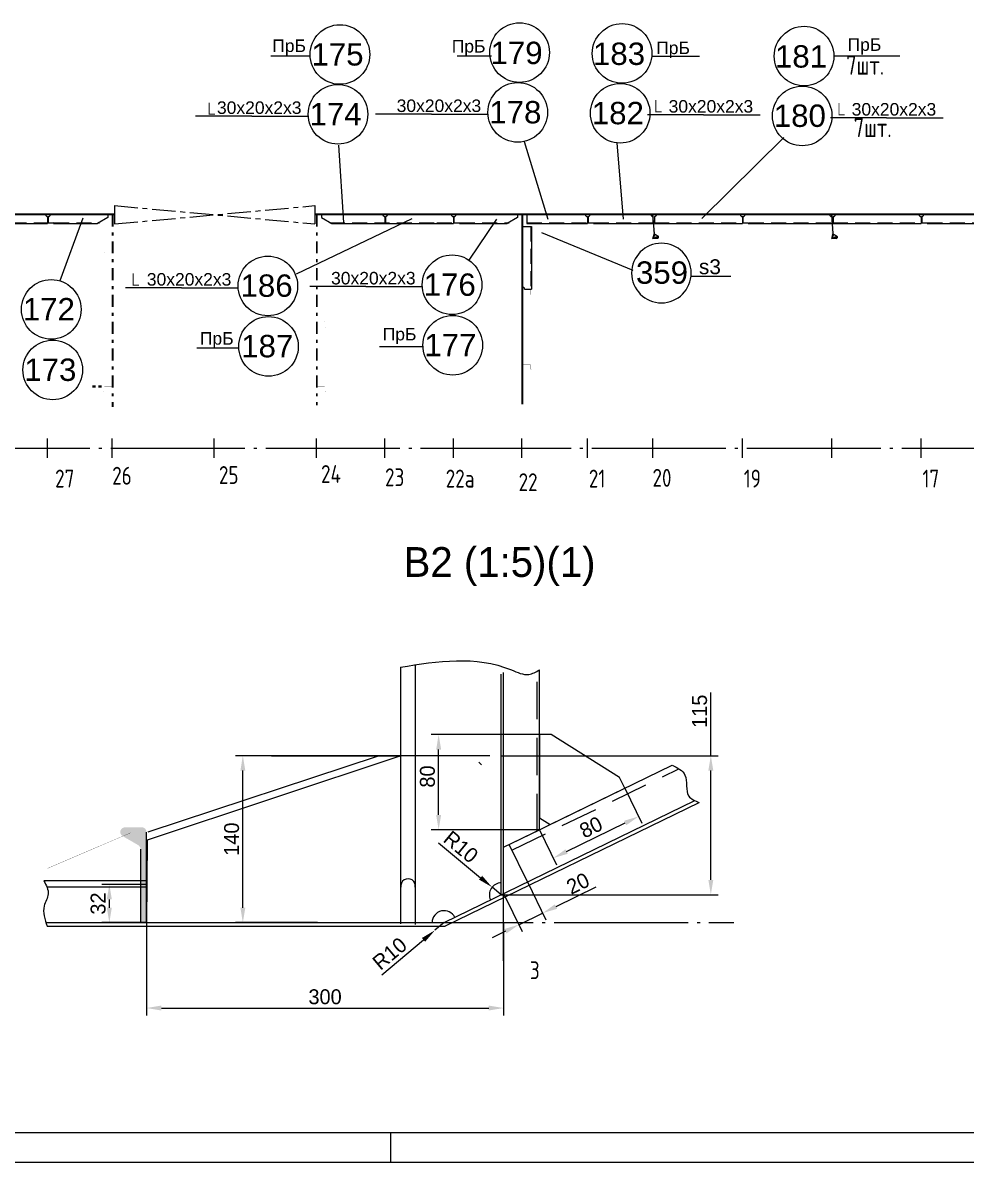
# Model space of a CAD drawing. Header units: millimetres. Extents: x 149544 to 197467, y -3118 to 25363.
# Drawn here: x 171597 to 174764, y 10130 to 13953 of the extents above; entities that cross this region are included whole.
import ezdxf

# ---------------------------------------------------------------- set-up
doc = ezdxf.new("R2010")
doc.units = ezdxf.units.MM
doc.header["$MEASUREMENT"] = 0
for name, pattern in [('DASH1', [187.5, 125, -62.5]), ('K5LT32768', [0]), ('K5LT32769', [0]), ('K5LT32790', [520, 450, -30, 10, -30]), ('K5LT32791', [0]), ('K5LT32795', [75, 50, -25]), ('K5LT32817', [90, 40, -20, 10, -20]), ('K5LT32818', [10, 5, -5]), ('K5LT32819', [20, 10, -10]), ('K5LT32820', [127, 79.375, -15.875, 15.875, -15.875])]:
    doc.linetypes.add(name, pattern=pattern)
doc.layers.add('pen_035', color=1, linetype='Continuous')
doc.layers.add('pen_7', color=1, linetype='Continuous')
doc.styles.add('KTEXTSTYLE', font='GOST_AU.SHX', dxfattribs={"width": 0.96, "height": 5})
doc.styles.add('style5', font='arial.ttf', dxfattribs={"height": 3})
doc.dimstyles.new('PB5', dxfattribs={"dimscale": 20, "dimtxt": 2.5, "dimasz": 2.5, "dimexe": 1.25, "dimexo": 0, "dimtad": 1, "dimdec": 0, "dimlfac": 0.25, "dimtxsty": 'Standard', "dimcen": 2.5, "dimclrd": 7, "dimclre": 7, "dimclrt": 4, "dimadec": 0, "dimazin": 0, "dimtfac": 1, "dimtdec": 0, "dimtmove": 0, "dimatfit": 3, "dimfxl": 1.25, "dimarcsym": 0})

# ---------------------------------------------------------------- blocks, each defined once
blk = doc.blocks.new('U1338')
at = {"layer": 'pen_035', "color": 1, "linetype": 'K5LT32769', "lineweight": 18, "true_color": 0xff0000}
for p in [(-160579, -2012.6), (-160564, -2012.6)]:
    blk.add_line(p, (-160562.3, -2012.2), dxfattribs=at)
blk = doc.blocks.new('U1339')
at = {"layer": 'pen_035', "color": 1, "linetype": 'K5LT32769', "lineweight": 18, "true_color": 0xff0000}
for p in [(-160579, -2012.6), (-160562.3, -2012.2)]:
    blk.add_line(p, (-160560.9, -2011.2), dxfattribs=at)
blk = doc.blocks.new('U1340')
at = {"layer": 'pen_035', "color": 1, "linetype": 'K5LT32769', "lineweight": 18, "true_color": 0xff0000}
for p in [(-160579, -2012.6), (-160560.9, -2011.2)]:
    blk.add_line(p, (-160560.1, -2009.6), dxfattribs=at)
blk = doc.blocks.new('U1341')
at = {"layer": 'pen_035', "color": 1, "linetype": 'K5LT32769', "lineweight": 18, "true_color": 0xff0000}
for p in [(-160579, -2012.6), (-160560.1, -2009.6)]:
    blk.add_line(p, (-160560.1, -2007.9), dxfattribs=at)
blk = doc.blocks.new('U1342')
at = {"layer": 'pen_035', "color": 1, "linetype": 'K5LT32769', "lineweight": 18, "true_color": 0xff0000}
for p in [(-160579, -2012.6), (-160560.1, -2007.9)]:
    blk.add_line(p, (-160560.7, -2006.3), dxfattribs=at)
blk = doc.blocks.new('U1343')
at = {"layer": 'pen_035', "color": 1, "linetype": 'K5LT32769', "lineweight": 18, "true_color": 0xff0000}
for p in [(-160579, -2012.6), (-160560.7, -2006.3)]:
    blk.add_line(p, (-160562, -2005.1), dxfattribs=at)
blk = doc.blocks.new('U1344')
at = {"layer": 'pen_035', "color": 1, "linetype": 'K5LT32769', "lineweight": 18, "true_color": 0xff0000}
for p in [(-160579, -2012.6), (-160562, -2005.1)]:
    blk.add_line(p, (-160572, -1999.4), dxfattribs=at)
blk = doc.blocks.new('U1345')
at = {"layer": 'pen_035', "color": 1, "linetype": 'K5LT32769', "lineweight": 18, "true_color": 0xff0000}
for p in [(-160579, -2012.6), (-160572, -1999.4)]:
    blk.add_line(p, (-160573.1, -1998.5), dxfattribs=at)
blk = doc.blocks.new('U1346')
at = {"layer": 'pen_035', "color": 1, "linetype": 'K5LT32769', "lineweight": 18, "true_color": 0xff0000}
for p in [(-160579, -2012.6), (-160573.1, -1998.5)]:
    blk.add_line(p, (-160573.8, -1997.3), dxfattribs=at)
blk = doc.blocks.new('U1347')
at = {"layer": 'pen_035', "color": 1, "linetype": 'K5LT32769', "lineweight": 18, "true_color": 0xff0000}
for p in [(-160579, -2012.6), (-160573.8, -1997.3)]:
    blk.add_line(p, (-160574, -1995.9), dxfattribs=at)
blk = doc.blocks.new('U1348')
at = {"layer": 'pen_035', "color": 1, "linetype": 'K5LT32769', "lineweight": 18, "true_color": 0xff0000}
blk.add_line((-160579, -2012.6), (-160574, -1995.9), dxfattribs=at)
blk = doc.blocks.new('U1349')
at = {"layer": 'pen_035', "color": 1, "linetype": 'K5LT32769', "lineweight": 18, "true_color": 0xff0000}
for p in [(-160574, -1995.9), (-160574, -1932.6)]:
    blk.add_line(p, (-160579, -1932.6), dxfattribs=at)
blk = doc.blocks.new('U1350')
at = {"layer": 'pen_035', "color": 1, "linetype": 'K5LT32769', "lineweight": 18, "true_color": 0xff0000}
for p in [(-161179, -2012.6), (-161164, -2012.6)]:
    blk.add_line(p, (-161162.3, -2012.2), dxfattribs=at)
blk = doc.blocks.new('U1351')
at = {"layer": 'pen_035', "color": 1, "linetype": 'K5LT32769', "lineweight": 18, "true_color": 0xff0000}
for p in [(-161179, -2012.6), (-161162.3, -2012.2)]:
    blk.add_line(p, (-161160.9, -2011.2), dxfattribs=at)
blk = doc.blocks.new('U1352')
at = {"layer": 'pen_035', "color": 1, "linetype": 'K5LT32769', "lineweight": 18, "true_color": 0xff0000}
for p in [(-161179, -2012.6), (-161160.9, -2011.2)]:
    blk.add_line(p, (-161160.1, -2009.6), dxfattribs=at)
blk = doc.blocks.new('U1353')
at = {"layer": 'pen_035', "color": 1, "linetype": 'K5LT32769', "lineweight": 18, "true_color": 0xff0000}
for p in [(-161179, -2012.6), (-161160.1, -2009.6)]:
    blk.add_line(p, (-161160.1, -2007.9), dxfattribs=at)
blk = doc.blocks.new('U1354')
at = {"layer": 'pen_035', "color": 1, "linetype": 'K5LT32769', "lineweight": 18, "true_color": 0xff0000}
for p in [(-161179, -2012.6), (-161160.1, -2007.9)]:
    blk.add_line(p, (-161160.7, -2006.3), dxfattribs=at)
blk = doc.blocks.new('U1355')
at = {"layer": 'pen_035', "color": 1, "linetype": 'K5LT32769', "lineweight": 18, "true_color": 0xff0000}
for p in [(-161179, -2012.6), (-161160.7, -2006.3)]:
    blk.add_line(p, (-161162, -2005.1), dxfattribs=at)
blk = doc.blocks.new('U1356')
at = {"layer": 'pen_035', "color": 1, "linetype": 'K5LT32769', "lineweight": 18, "true_color": 0xff0000}
for p in [(-161179, -2012.6), (-161162, -2005.1)]:
    blk.add_line(p, (-161172, -1999.4), dxfattribs=at)
blk = doc.blocks.new('U1357')
at = {"layer": 'pen_035', "color": 1, "linetype": 'K5LT32769', "lineweight": 18, "true_color": 0xff0000}
for p in [(-161179, -2012.6), (-161172, -1999.4)]:
    blk.add_line(p, (-161173.1, -1998.5), dxfattribs=at)
blk = doc.blocks.new('U1358')
at = {"layer": 'pen_035', "color": 1, "linetype": 'K5LT32769', "lineweight": 18, "true_color": 0xff0000}
for p in [(-161179, -2012.6), (-161173.1, -1998.5)]:
    blk.add_line(p, (-161173.8, -1997.3), dxfattribs=at)
blk = doc.blocks.new('U1359')
at = {"layer": 'pen_035', "color": 1, "linetype": 'K5LT32769', "lineweight": 18, "true_color": 0xff0000}
for p in [(-161179, -2012.6), (-161173.8, -1997.3)]:
    blk.add_line(p, (-161174, -1995.9), dxfattribs=at)
blk = doc.blocks.new('U1360')
at = {"layer": 'pen_035', "color": 1, "linetype": 'K5LT32769', "lineweight": 18, "true_color": 0xff0000}
blk.add_line((-161179, -2012.6), (-161174, -1995.9), dxfattribs=at)
blk = doc.blocks.new('U1361')
at = {"layer": 'pen_035', "color": 1, "linetype": 'K5LT32769', "lineweight": 18, "true_color": 0xff0000}
for p in [(-161174, -1995.9), (-161174, -1932.6)]:
    blk.add_line(p, (-161179, -1932.6), dxfattribs=at)
blk = doc.blocks.new('*D2415')
at = {"color": 7, "lineweight": -2}
for p, q in [((173290.9, 11070.3), (173352.6, 10943.5)), ((173386.7, 10987.8), (173521.5, 11053.5)), ((173210.9, 11031.3), (173272.6, 10904.5)), ((173261.7, 10927), (173341.7, 10965.9)), ((173216.7, 10905.1), (173171.8, 10883.2))]:
    blk.add_line(p, q, dxfattribs=at)
at = {"color": 7}
for points in [[(173383, 10995.3), (173390.3, 10980.3), (173341.7, 10965.9)], [(173213.1, 10912.6), (173220.4, 10897.6), (173261.7, 10927)]]:
    blk.add_solid(points, dxfattribs=at)
at = {"layer": 'Defpoints', "color": 0}
for p in [(173290.9, 11070.3), (173210.9, 11031.3), (173341.7, 10965.9)]:
    blk.add_point(p, dxfattribs=at)
at = {"color": 4, "insert": (173460.2, 11065.3), "char_height": 50, "attachment_point": 5, "rotation": 25.9534}
blk.add_mtext('20', dxfattribs=at)
blk = doc.blocks.new('*D2416')
at = {"color": 7, "lineweight": -2}
for p, q in [((173617.6, 11385.2), (173674.9, 11267.8)), ((173330.9, 11245.4), (173388.2, 11127.9)), ((173422.2, 11172.3), (173619, 11268.3))]:
    blk.add_line(p, q, dxfattribs=at)
at = {"color": 7}
for points in [[(173615.3, 11275.8), (173622.6, 11260.8), (173663.9, 11290.2)], [(173418.5, 11179.8), (173425.8, 11164.8), (173377.2, 11150.4)]]:
    blk.add_solid(points, dxfattribs=at)
at = {"layer": 'Defpoints', "color": 0}
for p in [(173617.6, 11385.2), (173663.9, 11290.2), (173330.9, 11245.4)]:
    blk.add_point(p, dxfattribs=at)
at = {"color": 4, "insert": (173504.1, 11254), "char_height": 50, "attachment_point": 5, "rotation": 26.0007}
blk.add_mtext('80', dxfattribs=at)
blk = doc.blocks.new('*D2417')
at = {"color": 7, "lineweight": -2}
for p, q in [((173330.9, 11564.8), (172967.7, 11564.8)), ((172992.7, 11295.4), (172992.7, 11514.8)), ((173330.9, 11245.4), (172967.7, 11245.4))]:
    blk.add_line(p, q, dxfattribs=at)
at = {"color": 7}
for points in [[(172984.4, 11514.8), (173001.1, 11514.8), (172992.7, 11564.8)], [(172984.4, 11295.4), (173001.1, 11295.4), (172992.7, 11245.4)]]:
    blk.add_solid(points, dxfattribs=at)
at = {"layer": 'Defpoints', "color": 0}
for p in [(172992.7, 11564.8), (173330.9, 11564.8), (173330.9, 11245.4)]:
    blk.add_point(p, dxfattribs=at)
at = {"color": 4, "insert": (172955.2, 11424.2), "char_height": 50, "attachment_point": 5, "rotation": 90}
blk.add_mtext('80', dxfattribs=at)
blk = doc.blocks.new('*D2418')
at = {"color": 7, "lineweight": -2}
for p, q in [((173906.3, 11494), (173906.3, 11705.7)), ((173202.9, 11494), (173931.3, 11494)), ((173906.3, 11077.4), (173906.3, 11444)), ((173202.9, 11027.4), (173931.3, 11027.4))]:
    blk.add_line(p, q, dxfattribs=at)
at = {"color": 7}
for points in [[(173898, 11444), (173914.7, 11444), (173906.3, 11494)], [(173898, 11077.4), (173914.7, 11077.4), (173906.3, 11027.4)]]:
    blk.add_solid(points, dxfattribs=at)
at = {"layer": 'Defpoints', "color": 0}
for p in [(173202.9, 11494), (173906.3, 11494), (173202.9, 11027.4)]:
    blk.add_point(p, dxfattribs=at)
at = {"color": 4, "insert": (173868.8, 11643.2), "char_height": 50, "attachment_point": 5, "rotation": 90}
blk.add_mtext('115', dxfattribs=at)
blk = doc.blocks.new('*D2419')
at = {"color": 7, "lineweight": -2}
for p, q in [((173164.2, 11494), (172310.5, 11494)), ((172335.5, 10984), (172335.5, 11444)), ((172586, 10934), (172310.5, 10934))]:
    blk.add_line(p, q, dxfattribs=at)
at = {"color": 7}
for points in [[(172327.2, 11444), (172343.8, 11444), (172335.5, 11494)], [(172327.2, 10984), (172343.8, 10984), (172335.5, 10934)]]:
    blk.add_solid(points, dxfattribs=at)
at = {"layer": 'Defpoints', "color": 0}
for p in [(172335.5, 11494), (173164.2, 11494), (172586, 10934)]:
    blk.add_point(p, dxfattribs=at)
at = {"color": 4, "insert": (172298, 11214), "char_height": 50, "attachment_point": 5, "rotation": 90}
blk.add_mtext('140', dxfattribs=at)
blk = doc.blocks.new('*D2420')
at = {"color": 7, "lineweight": -2}
for p, q in [((172012.1, 11062), (171862.4, 11062)), ((171887.4, 10984), (171887.4, 11012)), ((172012.1, 10934), (171862.4, 10934))]:
    blk.add_line(p, q, dxfattribs=at)
at = {"color": 7}
for points in [[(171879, 11012), (171895.7, 11012), (171887.4, 11062)], [(171879, 10984), (171895.7, 10984), (171887.4, 10934)]]:
    blk.add_solid(points, dxfattribs=at)
at = {"layer": 'Defpoints', "color": 0}
for p in [(171887.4, 11062), (172012.1, 11062), (172012.1, 10934)]:
    blk.add_point(p, dxfattribs=at)
at = {"color": 4, "insert": (171849.9, 10998), "char_height": 50, "attachment_point": 5, "rotation": 90}
blk.add_mtext('32', dxfattribs=at)
blk = doc.blocks.new('*D2421')
at = {"color": 7, "lineweight": -2}
for p, q in [((173010.9, 10934), (172980.2, 10908.3)), ((172801.5, 10758.3), (172941.9, 10876.1))]:
    blk.add_line(p, q, dxfattribs=at)
at = {"color": 7}
blk.add_solid([(172936.6, 10882.5), (172947.3, 10869.7), (172980.2, 10908.3)], dxfattribs=at)
at = {"layer": 'Defpoints', "color": 0}
for p in [(173010.9, 10934), (172980.2, 10908.3)]:
    blk.add_point(p, dxfattribs=at)
at = {"color": 4, "insert": (172828.4, 10829.9), "char_height": 50, "attachment_point": 5, "rotation": 39.9806}
blk.add_mtext('R10', dxfattribs=at)
blk = doc.blocks.new('*D2422')
at = {"color": 7, "lineweight": -2}
for p, q in [((172992.1, 11201.4), (173133.5, 11084.7)), ((173202.9, 11027.4), (173172, 11052.9))]:
    blk.add_line(p, q, dxfattribs=at)
at = {"color": 7}
blk.add_solid([(173138.8, 11091.1), (173128.2, 11078.3), (173172, 11052.9)], dxfattribs=at)
at = {"layer": 'Defpoints', "color": 0}
for p in [(173172, 11052.9), (173202.9, 11027.4)]:
    blk.add_point(p, dxfattribs=at)
at = {"color": 4, "insert": (173067.3, 11187.9), "char_height": 50, "attachment_point": 5, "rotation": 320.4767}
blk.add_mtext('R10', dxfattribs=at)
blk = doc.blocks.new('*D2473')
at = {"color": 7, "lineweight": -2}
for p, q in [((172012.1, 10934), (172012.1, 10622.4)), ((173210.9, 10934), (173210.9, 10622.4)), ((172062.1, 10647.4), (173160.9, 10647.4))]:
    blk.add_line(p, q, dxfattribs=at)
at = {"color": 7}
for points in [[(172062.1, 10655.7), (172062.1, 10639.1), (172012.1, 10647.4)], [(173160.9, 10655.7), (173160.9, 10639.1), (173210.9, 10647.4)]]:
    blk.add_solid(points, dxfattribs=at)
at = {"layer": 'Defpoints', "color": 0}
for p in [(172012.1, 10934), (173210.9, 10934), (173210.9, 10647.4)]:
    blk.add_point(p, dxfattribs=at)
at = {"color": 4, "insert": (172611.5, 10684.9), "char_height": 50, "attachment_point": 5}
blk.add_mtext('300', dxfattribs=at)

msp = doc.modelspace()

# ---------------------------------------------------------------- hatches: boundary and pattern name
for points in [[(173712.2, 13309.8), (173717.2, 13309.8), (173717.2, 13246.5), (173717.4, 13245.1), (173718.1, 13243.9), (173719.2, 13243), (173729.2, 13237.2), (173730.5, 13236.1), (173731.1, 13234.5), (173731.1, 13232.7), (173730.3, 13231.2), (173728.9, 13230.1), (173727.2, 13229.8), (173712.2, 13229.8)], [(174312.2, 13309.8), (174317.2, 13309.8), (174317.2, 13246.5), (174317.4, 13245.1), (174318.1, 13243.9), (174319.2, 13243), (174329.2, 13237.2), (174330.5, 13236.1), (174331.1, 13234.5), (174331.1, 13232.7), (174330.3, 13231.2), (174328.9, 13230.1), (174327.2, 13229.8), (174312.2, 13229.8)]]:
    msp.add_hatch(color=0).paths.add_polyline_path(points)
at = {"linetype": 'Continuous'}
msp.add_hatch(color=0, dxfattribs=at).paths.add_polyline_path([(172012.1, 10934), (171992.1, 10934), (171992.1, 11180.2), (171991.1, 11185.7), (171988.3, 11190.5), (171984.1, 11194.1), (171932.1, 11224.1), (171927, 11228.8), (171924.3, 11235.2), (171924.6, 11242.1), (171927.8, 11248.3), (171933.3, 11252.5), (171940.1, 11254), (171996.1, 11254), (172002.2, 11252.8), (172007.4, 11249.3), (172010.9, 11244.1), (172012.1, 11238)])

# ---------------------------------------------------------------- linework, layer by layer
at = {"color": 0, "linetype": 'K5LT32768', "lineweight": 18}
for p, q in [((172563.1, 13841.1), (172429.9, 13841.1)), ((173170.6, 13841.3), (173055.4, 13841.3)), ((173868.1, 13839.6), (173707.1, 13839.6)), ((174540.3, 13840.7), (174322.9, 13840.7)), ((172674.2, 13283), (172657.7, 13542.1)), ((173613.2, 13293.7), (173591.6, 13549.8)), ((173875.6, 13296.1), (174150.9, 13568)), ((171904.2, 13339.6), (171904.2, 13278.3)), ((172577.6, 13339.6), (172577.6, 13278.3)), ((171798.6, 13297.7), (171720.9, 13087.3)), ((173338.2, 13249.1), (173644.2, 13123.6)), ((172323.7, 12861.7), (172181.4, 12861.7)), ((172942, 12865.7), (172794.6, 12865.7)), ((171680.2, 12493.8), (171680.2, 12557.8)), ((171897.2, 12493.8), (171897.2, 12557.8)), ((172239.2, 12493.8), (172239.2, 12557.8)), ((172582.2, 12493.8), (172582.2, 12557.8)), ((172812.2, 12493.8), (172812.2, 12557.8)), ((173042.2, 12493.8), (173042.2, 12557.8)), ((173272.2, 12493.8), (173272.2, 12557.8)), ((173492.2, 12493.8), (173492.2, 12557.8)), ((173712.2, 12493.8), (173712.2, 12557.8)), ((174012.2, 12493.8), (174012.2, 12557.8)), ((174312.2, 12493.8), (174312.2, 12557.8)), ((174612.2, 12493.8), (174612.2, 12557.8)), ((173210.9, 10806), (173210.9, 11062))]:
    msp.add_line(p, q, dxfattribs=at)
at = {"color": 7}
for p, q in [((172365.5, 13639.9), (172177.1, 13639.9)), ((172968.7, 13646.3), (172780.4, 13646.3)), ((173881.6, 13644.4), (173693.3, 13644.4)), ((174496, 13634.5), (174307.6, 13634.5)), ((173280.3, 13554.5), (173359, 13294.7)), ((172902.7, 13295.3), (172514.8, 13109.7)), ((173842, 13102.7), (173974, 13102.7)), ((172130.1, 13063.8), (171941.8, 13063.8)), ((172748.4, 13067.9), (172560.1, 13067.9)), ((172865.6, 10930), (172865.6, 11790.9)), ((172914.7, 10927.9), (172914.7, 11798.8))]:
    msp.add_line(p, q, dxfattribs=at)
for p, q in [((172365.5, 13639.9), (172555.5, 13639.9)), ((172968.7, 13646.3), (173158.7, 13646.3)), ((173881.6, 13644.4), (174071.6, 13644.4)), ((174496, 13634.5), (174686, 13634.5)), ((172130.1, 13063.8), (172320.1, 13063.8)), ((172748.4, 13067.9), (172938.5, 13067.9))]:
    msp.add_line(p, q)
at = {"color": 0, "linetype": 'K5LT32791', "lineweight": 18}
for p, q in [((170165.8, 13311.8), (171904.2, 13311.8)), ((170165.8, 13309.8), (171904.2, 13309.8)), ((172577.2, 13311.8), (173017.3, 13311.8)), ((172577.2, 13309.8), (173017.1, 13309.8)), ((172987, 13311.8), (175712.2, 13311.8)), ((172987, 13309.8), (175712.2, 13309.8)), ((173272.2, 13309.8), (173272.2, 12673.7)), ((173274.2, 13309.8), (173274.2, 12673.8)), ((173202.9, 11027.4), (173202.9, 11768)), ((173210.9, 11027.4), (173210.9, 11772.8)), ((173010.9, 10934), (173852.6, 11343.7)), ((173016.1, 10923.2), (173867.4, 11337.5)), ((171674.6, 10934), (173014.6, 10934)), ((172445.4, 10934), (173014.6, 10934)), ((171678.6, 10922), (173014.6, 10922))]:
    msp.add_line(p, q, dxfattribs=at)
at = {"color": 0, "linetype": 'K5LT32769', "lineweight": 18}
for p, q in [((171882.2, 13309.8), (171882.2, 13299.8)), ((172599.2, 13309.8), (172599.2, 13299.8)), ((173257.2, 13309.8), (173257.2, 13299.8)), ((173289.2, 13309.8), (173289.2, 13279.8)), ((171482.2, 13279.8), (171680.2, 13279.8)), ((171680.2, 13302.8), (171680.2, 13279.8)), ((171682.2, 13302.8), (171682.2, 13283.8)), ((171684.2, 13281.8), (171699.2, 13281.8)), ((171700.2, 13280.8), (171700.2, 13279.8)), ((171700.2, 13279.8), (171847.6, 13279.8)), ((171882.2, 13299.8), (171847.6, 13279.8)), ((172599.2, 13299.8), (172633.8, 13279.8)), ((172633.8, 13279.8), (173014.4, 13279.8)), ((172812.2, 13302.8), (172812.2, 13279.8)), ((172814.2, 13302.8), (172814.2, 13283.8)), ((172987, 13279.8), (173042.2, 13279.8)), ((173042.2, 13302.8), (173042.2, 13279.8)), ((173044.2, 13302.8), (173044.2, 13283.8)), ((173046.2, 13281.8), (173061.2, 13281.8)), ((173062.2, 13280.8), (173062.2, 13279.8)), ((173062.2, 13279.8), (173222.6, 13279.8)), ((173257.2, 13299.8), (173222.6, 13279.8)), ((173274.2, 13269.8), (173304.2, 13269.8)), ((173289.2, 13279.8), (173492.2, 13279.8)), ((173304.2, 13269.8), (173304.2, 13059.8)), ((173492.2, 13302.8), (173492.2, 13279.8)), ((173494.2, 13302.8), (173494.2, 13283.8)), ((173496.2, 13281.8), (173511.2, 13281.8)), ((173512.2, 13280.8), (173512.2, 13279.8)), ((173512.2, 13279.8), (173712.2, 13279.8)), ((173712.2, 13302.8), (173712.2, 13279.8)), ((173717.2, 13302.8), (173717.2, 13279.8)), ((173717.2, 13279.8), (174012.2, 13279.8)), ((174012.2, 13302.8), (174012.2, 13279.8)), ((174014.2, 13302.8), (174014.2, 13283.8)), ((174016.2, 13281.8), (174031.2, 13281.8)), ((174032.2, 13280.8), (174032.2, 13279.8)), ((174032.2, 13279.8), (174312.2, 13279.8)), ((174312.2, 13302.8), (174312.2, 13279.8)), ((174317.2, 13302.8), (174317.2, 13279.8)), ((174317.2, 13279.8), (174612.2, 13279.8)), ((174612.2, 13302.8), (174612.2, 13279.8)), ((174614.2, 13302.8), (174614.2, 13283.8)), ((174616.2, 13281.8), (174631.2, 13281.8)), ((174632.2, 13280.8), (174632.2, 13279.8)), ((174632.2, 13279.8), (174912.2, 13279.8)), ((173281.2, 13059.8), (173304.2, 13059.8)), ((172012.1, 11074), (171667.4, 11074)), ((172012.1, 11053), (171677.9, 11053))]:
    msp.add_line(p, q, dxfattribs=at)
at = {"color": 0, "linetype": 'K5LT32817', "lineweight": 18}
for p, q in [((171897.2, 13309.8), (171897.2, 12664.5)), ((171899.2, 13309.8), (171899.2, 12664.5)), ((172582.2, 13309.8), (172582.2, 12670)), ((172584.2, 13309.8), (172584.2, 12670))]:
    msp.add_line(p, q, dxfattribs=at)
at = {"color": 0, "linetype": 'K5LT32820', "lineweight": 18}
for p, q in [((171904.2, 13339.6), (172577.6, 13278.3)), ((171904.2, 13278.3), (172577.6, 13339.6))]:
    msp.add_line(p, q, dxfattribs=at)
at = {"color": 0, "linetype": 'K5LT32795', "lineweight": 18}
for p, q in [((171484, 13281.8), (171681.4, 13281.8)), ((171702, 13281.8), (171853.9, 13281.8)), ((172627.5, 13281.8), (173014.6, 13281.8)), ((172987, 13281.8), (173043.4, 13281.8)), ((173064, 13281.8), (173228.9, 13281.8)), ((173289.2, 13281.8), (173493.4, 13281.8)), ((173302.2, 13269.8), (173302.2, 13058.6)), ((173514, 13281.8), (173713.4, 13281.8)), ((173716, 13281.8), (174013.4, 13281.8)), ((174034, 13281.8), (174313.4, 13281.8)), ((174316, 13281.8), (174613.4, 13281.8)), ((174634, 13281.8), (174913.4, 13281.8))]:
    msp.add_line(p, q, dxfattribs=at)
at = {"color": 0}
for p, q in [((173094.8, 13156.2), (173187.8, 13294.3)), ((172790.2, 11492.2), (172016.2, 11237))]:
    msp.add_line(p, q, dxfattribs=at)
at = {"color": 0, "linetype": 'K5LT32819', "lineweight": 18}
for p, q in [((171830.9, 12734.8), (171867.2, 12734.8)), ((171830.9, 12731.8), (171867.2, 12731.8))]:
    msp.add_line(p, q, dxfattribs=at)
at = {"color": 0, "linetype": 'K5LT32790', "lineweight": 18}
for p, q in [((169812.2, 12525.8), (173048.3, 12525.8)), ((172987, 12525.8), (180142.2, 12525.8)), ((172340.1, 10934), (173983.1, 10934))]:
    msp.add_line(p, q, dxfattribs=at)
at = {"color": 0, "linetype": 'DASH1'}
for p, q in [((173322.9, 11241.5), (173322.9, 11777)), ((173238.8, 11177.3), (173799.1, 11450))]:
    msp.add_line(p, q, dxfattribs=at)
at = {"color": 0, "linetype": 'Continuous'}
for p, q in [((173330.9, 11245.4), (173330.9, 11782)), ((173136.5, 11463.9), (173127.5, 11471.9)), ((173229.6, 11196.2), (173776.2, 11462.2)), ((173210.9, 11187), (173330.9, 11245.4)), ((173290.9, 11070.3), (173229.6, 11196.2))]:
    msp.add_line(p, q, dxfattribs=at)
at = {"color": 1, "linetype": 'K5LT32769', "lineweight": 18, "true_color": 0xff0000}
msp.add_line((169031.3, 10230.1), (185351.3, 10230.1), dxfattribs=at)
at = {"color": 7, "linetype": 'K5LT32768', "lineweight": 18}
for p, q in [((172831.3, 10230.1), (172831.3, 10130.1)), ((168631.3, 10130.1), (185451.3, 10130.1))]:
    msp.add_line(p, q, dxfattribs=at)
at = {"const_width": 3}
for points in [[(172222.2, 13685.6), (172222.2, 13646.3), (172241.9, 13646.3)], [(173722, 13693.5), (173722, 13654.3), (173741.6, 13654.3)], [(174336.4, 13683.7), (174336.4, 13644.4), (174356, 13644.4)], [(171967.6, 13112.1), (171967.6, 13072.8), (171987.2, 13072.8)]]:
    msp.add_lwpolyline(points, dxfattribs=at)
at = {"color": 0, "linetype": 'K5LT32769'}
for points, const_width in [([(171680.2, 13309.8), (171681.2, 13309.8), (171681.9, 13309.5), (171682.2, 13308.8), (171682.2, 13283.8), (171682.5, 13282.8), (171683.2, 13282), (171684.2, 13281.8), (171699.2, 13281.8), (171699.9, 13281.5), (171700.2, 13280.8), (171700.2, 13279.8), (171680.2, 13279.8), (171680.2, 13309.8)], 0.18), ([(172812.2, 13309.8), (172813.2, 13309.8), (172813.9, 13309.5), (172814.2, 13308.8), (172814.2, 13283.8), (172814.5, 13282.8), (172815.2, 13282), (172816.2, 13281.8), (172831.2, 13281.8), (172831.9, 13281.5), (172832.2, 13280.8), (172832.2, 13279.8), (172812.2, 13279.8), (172812.2, 13309.8)], 0.18), ([(173042.2, 13309.8), (173043.2, 13309.8), (173043.9, 13309.5), (173044.2, 13308.8), (173044.2, 13283.8), (173044.5, 13282.8), (173045.2, 13282), (173046.2, 13281.8), (173061.2, 13281.8), (173061.9, 13281.5), (173062.2, 13280.8), (173062.2, 13279.8), (173042.2, 13279.8), (173042.2, 13309.8)], 0.18), ([(173492.2, 13309.8), (173493.2, 13309.8), (173493.9, 13309.5), (173494.2, 13308.8), (173494.2, 13283.8), (173494.5, 13282.8), (173495.2, 13282), (173496.2, 13281.8), (173511.2, 13281.8), (173511.9, 13281.5), (173512.2, 13280.8), (173512.2, 13279.8), (173492.2, 13279.8), (173492.2, 13309.8)], 0.18), ([(174012.2, 13309.8), (174013.2, 13309.8), (174013.9, 13309.5), (174014.2, 13308.8), (174014.2, 13283.8), (174014.5, 13282.8), (174015.2, 13282), (174016.2, 13281.8), (174031.2, 13281.8), (174031.9, 13281.5), (174032.2, 13280.8), (174032.2, 13279.8), (174012.2, 13279.8), (174012.2, 13309.8)], 0.18), ([(174612.2, 13309.8), (174613.2, 13309.8), (174613.9, 13309.5), (174614.2, 13308.8), (174614.2, 13283.8), (174614.5, 13282.8), (174615.2, 13282), (174616.2, 13281.8), (174631.2, 13281.8), (174631.9, 13281.5), (174632.2, 13280.8), (174632.2, 13279.8), (174612.2, 13279.8), (174612.2, 13309.8)], 0.18), ([(173304.2, 13279.8), (173384.2, 13279.8), (173384.2, 13269.8), (173314.2, 13199.8), (173304.2, 13199.8), (173304.2, 13279.8)], 0.18), ([(173274.2, 13059.8), (173274.2, 13058.8), (173274.5, 13058.1), (173275.2, 13057.8), (173300.2, 13057.8), (173301.2, 13057.5), (173301.9, 13056.8), (173302.2, 13055.8), (173302.2, 13040.8), (173302.5, 13040.1), (173303.2, 13039.8), (173304.2, 13039.8), (173304.2, 13059.8), (173274.2, 13059.8)], 0.18), ([(173274.2, 12809.8), (173274.2, 12808.8), (173274.5, 12808.1), (173275.2, 12807.8), (173300.2, 12807.8), (173301.2, 12807.5), (173301.9, 12806.8), (173302.2, 12805.8), (173302.2, 12790.8), (173302.5, 12790.1), (173303.2, 12789.8), (173304.2, 12789.8), (173304.2, 12809.8), (173274.2, 12809.8)], 0.18), ([(171999.4, 11235.6), (171959.4, 11235.6), (171679.4, 11115.6), (171679.4, 11075.6), (171959.4, 11075.6)], 0.72)]:
    msp.add_lwpolyline(points, dxfattribs=dict(at, const_width=const_width))
at = {"color": 0, "linetype": 'K5LT32818', "const_width": 0.18}
for points in [[(172584.2, 13215), (172584.2, 13214), (172584.5, 13213.3), (172585.2, 13213), (172610.2, 13213), (172611.2, 13212.7), (172611.9, 13212), (172612.2, 13211), (172612.2, 13195.8), (172612.5, 13195.1), (172613.2, 13194.8), (172614.2, 13194.8), (172614.2, 13215), (172584.2, 13215)], [(171897.2, 13184.8), (171897.2, 13183.8), (171896.9, 13183), (171896.2, 13182.8), (171871.2, 13182.8), (171870.2, 13182.5), (171869.5, 13181.8), (171869.2, 13180.8), (171869.2, 13165.8), (171868.9, 13165), (171868.2, 13164.8), (171867.2, 13164.8), (171867.2, 13184.8), (171897.2, 13184.8)], [(171897.2, 12953.3), (171897.2, 12952.2), (171896.9, 12951.4), (171896.2, 12951.1), (171871.2, 12951.1), (171870.2, 12950.7), (171869.5, 12949.9), (171869.2, 12948.8), (171869.2, 12931.7), (171868.9, 12930.9), (171868.2, 12930.5), (171867.2, 12930.5), (171867.2, 12953.3), (171897.2, 12953.3)], [(172584.2, 12953.3), (172584.2, 12952.2), (172584.5, 12951.4), (172585.2, 12951.1), (172610.2, 12951.1), (172611.2, 12950.7), (172611.9, 12949.9), (172612.2, 12948.8), (172612.2, 12931.7), (172612.5, 12930.9), (172613.2, 12930.5), (172614.2, 12930.5), (172614.2, 12953.3), (172584.2, 12953.3)], [(171897.2, 12734.8), (171897.2, 12733.8), (171896.9, 12733.1), (171896.2, 12732.8), (171871.2, 12732.8), (171870.2, 12732.5), (171869.5, 12731.8), (171869.2, 12730.8), (171869.2, 12715.8), (171868.9, 12715.1), (171868.2, 12714.8), (171867.2, 12714.8), (171867.2, 12734.8), (171897.2, 12734.8)], [(172584.2, 12734.8), (172584.2, 12733.8), (172584.5, 12733.1), (172585.2, 12732.8), (172610.2, 12732.8), (172611.2, 12732.5), (172611.9, 12731.8), (172612.2, 12730.8), (172612.2, 12715.8), (172612.5, 12715.1), (172613.2, 12714.8), (172614.2, 12714.8), (172614.2, 12734.8), (172584.2, 12734.8)]]:
    msp.add_lwpolyline(points, dxfattribs=at)
at = {"color": 0, "linetype": 'Continuous'}
for points in [[(173617.7, 11385, 0), (173600.2, 11421, 0), (173370.9, 11564.8, 0), (173330.9, 11564.8, 0), (173330.9, 11285.4, 0), (173366.9, 11262.9, 0), (173617.7, 11385, 0)], [(172432.1, 11494, 0), (172861.9, 11492.2, 0), (172014.4, 11210.7, 0), (172012.1, 10934, 0)]]:
    msp.add_polyline3d(points, dxfattribs=at)
at = {"color": 0, "linetype": 'K5LT32768', "lineweight": 18}
for centre in [(172661.2, 13846.7), (173264.4, 13853.1), (173608.4, 13850.2), (174219.3, 13841.3), (172654.8, 13646.2), (173258.1, 13652.6), (173602.1, 13649.6), (174213, 13640.7), (172419.5, 13070.1), (173037.8, 13074.1), (171692.3, 12991.6), (172421.7, 12867.3), (173040, 12871.3), (171697.3, 12788.4)]:
    msp.add_circle(centre, 100, dxfattribs=at)
at = {"color": 0, "linetype": 'K5LT32769', "lineweight": 18}
for centre, radius, start, end in [((171680.2, 13309.8), 7, 180, 270), ((171682.2, 13309.8), 7, 270, 0), ((172812.2, 13309.8), 7, 180, 270), ((172814.2, 13309.8), 7, 270, 0), ((173042.2, 13309.8), 7, 180, 270), ((173044.2, 13309.8), 7, 270, 0), ((173492.2, 13309.8), 7, 180, 270), ((173494.2, 13309.8), 7, 270, 0), ((173712.2, 13309.8), 7, 180, 270), ((173717.2, 13309.8), 7, 270, 0), ((174012.2, 13309.8), 7, 180, 270), ((174014.2, 13309.8), 7, 270, 0), ((174312.2, 13309.8), 7, 180, 270), ((174317.2, 13309.8), 7, 270, 0), ((174612.2, 13309.8), 7, 180, 270), ((174614.2, 13309.8), 7, 270, 0), ((171684.2, 13283.8), 2, 180, 270), ((171699.2, 13280.8), 1, 0, 90), ((173046.2, 13283.8), 2, 180, 270), ((173061.2, 13280.8), 1, 0, 90), ((173496.2, 13283.8), 2, 180, 270), ((173511.2, 13280.8), 1, 0, 90), ((174016.2, 13283.8), 2, 180, 270), ((174031.2, 13280.8), 1, 0, 90), ((174616.2, 13283.8), 2, 180, 270), ((174631.2, 13280.8), 1, 0, 90), ((173274.2, 13059.8), 7, 0, 90)]:
    msp.add_arc(centre, radius, start, end, dxfattribs=at)
at = {"color": 0, "linetype": 'K5LT32768', "lineweight": 18}
for start, end in [(0, 180), (180, 0)]:
    msp.add_arc((173740.4, 13113.5), 100, start, end, dxfattribs=at)
at = {"color": 7}
msp.add_arc((172890.3, 11056.8), 24.3, 350.6626, 188.6945, dxfattribs=at)
at = {"color": 0, "linetype": 'Continuous'}
for centre, start, end in [((173202.9, 11027.4), 147.9782, 205.954), ((173202.9, 11027.4), 90, 147.9782), ((173010.9, 10934), 102.9754, 179.9673), ((173010.9, 10934), 25.9803, 102.9754)]:
    msp.add_arc(centre, 40, start, end, dxfattribs=at)
at = {"color": 0}
for points in [[(172865.1, 11790.9), (173237.1, 11782), (173295.8, 11766.7), (173330.9, 11782)], [(173776.2, 11462.2), (173819.5, 11428.9), (173832.2, 11358.8), (173867.4, 11337.5)], [(171667.4, 11074), (171682.2, 11030.1), (171668.7, 10990), (171678.6, 10922)]]:
    msp.add_spline(points, degree=3, dxfattribs=at)
at = {"color": 0, "linetype": 'Continuous'}
for points, invisible_edges in [([(172012.1, 11238), (171992.1, 11180.2), (171992.1, 10934), (172012.1, 11238)], 13), ([(172012.1, 11238), (171992.1, 10934), (172012.1, 10934), (172012.1, 11238)], 9)]:
    msp.add_3dface(points, dxfattribs=dict(at, invisible_edges=invisible_edges))

# ---------------------------------------------------------------- block references
at = {"color": 0}
for name in ['U1361', 'U1349', 'U1359', 'U1360', 'U1358', 'U1357', 'U1356', 'U1355', 'U1354', 'U1353', 'U1352', 'U1351', 'U1350', 'U1347', 'U1348', 'U1346', 'U1345', 'U1344', 'U1343', 'U1342', 'U1341', 'U1340', 'U1339', 'U1338']:
    msp.add_blockref(name, (334891.2, 15242.4), dxfattribs=at)

# ---------------------------------------------------------------- texts
at = {"color": 0, "attachment_point": 1, "style": 'KTEXTSTYLE'}
for s, insert, char_height in [('{\\H25.6x;\\W0.965;\\C4;7шт.}', (174360.6, 13842.9), 2.5), ('{\\H25.6x;\\W0.965;\\C4;7шт.}', (174385.9, 13633.4), 2.5), ('{\\H24x;\\W0.965;\\C6;26}', (171896.9, 12463.4), 2.5), ('{\\H24x;\\W0.965;\\C6;25}', (172255.2, 12465.8), 2.5), ('{\\H24x;\\W0.965;\\C6;24}', (172598, 12469.1), 2.5), ('{\\H24x;\\W0.965;\\C6;27}', (171705.3, 12453.8), 2.5), ('{\\H24x;\\W0.965;\\C6;23}', (172812.7, 12458.2), 2.5), ('{\\H24x;\\W0.965;\\C6;22a}', (173016.5, 12453.8), 2.5), ('{\\H24x;\\W0.965;\\C6;22}', (173261.1, 12441.7), 2.5), ('{\\H24x;\\W0.965;\\C6;21}', (173496.8, 12453.8), 2.5), ('{\\H24x;\\W0.965;\\C6;20}', (173710.5, 12456.2), 2.5), ('{\\H24x;\\W0.965;\\C6;19}', (174016.8, 12453.8), 2.5), ('{\\H24x;\\W0.965;\\C6;17}', (174616.8, 12453.8), 2.5), ('{\\H6x;\\W0.965;\\C6;3}', (173299, 10804.2), 10)]:
    msp.add_mtext(s, dxfattribs=dict(at, insert=insert, char_height=char_height))
at = {"layer": 'pen_7', "color": 0, "style": 'style5'}
for s, height, p in [('ПрБ', 42, (172434.2, 13855.1)), ('ПрБ', 42, (173036.7, 13853.3)), ('ПрБ', 42, (173722.8, 13847.9)), ('ПрБ', 42, (174365.3, 13858.9)), ('30х20х2х3', 42, (172248.6, 13647.4)), ('30х20х2х3', 42, (172851.8, 13653.8)), ('30х20х2х3', 42, (173764.7, 13651.8)), ('30х20х2х3', 42, (174379.1, 13641.9)), ('s3', 50, (173866.4, 13109.6)), ('30х20х2х3', 42, (172013.2, 13071.3)), ('30х20х2х3', 42, (172631.6, 13075.3)), ('ПрБ', 42, (172804.9, 12887.5)), ('ПрБ', 42, (172191.3, 12873.2))]:
    msp.add_text(s, height=height, dxfattribs=at).set_placement(p)
at = {"layer": 'pen_7', "color": 2, "style": 'style5'}
for s, p in [('175', (172565.9, 13809.7)), ('179', (173166.8, 13814.6)), ('183', (173510.8, 13811.7)), ('181', (174121.7, 13802.8)), ('178', (173162.8, 13615.6)), ('182', (173506.8, 13612.7)), ('174', (172559.5, 13609.2)), ('180', (174117.7, 13603.8)), ('359', (173655, 13077.5)), ('176', (172942.5, 13037.1)), ('186', (172327.8, 13033.7)), ('172', (171597, 12954.6)), ('187', (172330, 12830.8)), ('177', (172944.7, 12834.3)), ('173', (171602, 12751.5))]:
    msp.add_text(s, height=75, dxfattribs=at).set_placement(p)
at = {"layer": 'pen_7', "color": 0, "style": 'style5', "width": 0.965}
msp.add_text('В2 (1:5)(1)', height=100, dxfattribs=at).set_placement((172875, 12093.9))

# ---------------------------------------------------------------- dimensions: what is measured, and where the dimension line sits
at = {"color": 0}
dim = msp.add_linear_dim(base=(173906.3, 11494), p1=(173202.9, 11027.4), p2=(173202.9, 11494), angle=90, text='115', dimstyle='PB5', dxfattribs=at)
dim.commit()
dim.dimension.update_dxf_attribs({"geometry": '*D2418', "text_midpoint": (173906.3, 11643.2), "dimtype": 161})
dim = msp.add_linear_dim(base=(172992.7, 11564.8), p1=(173330.9, 11245.4), p2=(173330.9, 11564.8), angle=90, dimstyle='PB5', dxfattribs=at)
dim.commit()
dim.dimension.update_dxf_attribs({"geometry": '*D2417', "text_midpoint": (172992.7, 11424.2), "dimtype": 161})
for base, p1, p2, picture, middle in [((172335.5, 11494), (172586, 10934), (173164.2, 11494), '*D2419', (172298, 11214)), ((171887.4, 11062), (172012.1, 10934), (172012.1, 11062), '*D2420', (171849.9, 10998))]:
    dim = msp.add_linear_dim(base=base, p1=p1, p2=p2, angle=90, dimstyle='PB5', dxfattribs=at)
    dim.commit()
    dim.dimension.update_dxf_attribs({"geometry": picture, "text_midpoint": middle})
dim = msp.add_aligned_dim(p1=(173330.9, 11245.4), p2=(173617.6, 11385.2), distance=-105.7, dimstyle='PB5', dxfattribs=at)
dim.commit()
dim.dimension.update_dxf_attribs({"geometry": '*D2416', "text_midpoint": (173504.1, 11254)})
for center, mpoint, picture, middle in [((173202.9, 11027.4), (173172, 11052.9), '*D2422', (173067.3, 11187.9)), ((173010.9, 10934), (172980.2, 10908.3), '*D2421', (172828.4, 10829.9))]:
    dim = msp.add_radius_dim(center=center, mpoint=mpoint, dimstyle='PB5', dxfattribs=at)
    dim.commit()
    dim.dimension.update_dxf_attribs({"geometry": picture, "text_midpoint": middle})
dim = msp.add_aligned_dim(p1=(173210.9, 11031.3), p2=(173290.9, 11070.3), distance=-116, text='20', dimstyle='PB5', dxfattribs=at)
dim.commit()
dim.dimension.update_dxf_attribs({"geometry": '*D2415', "text_midpoint": (173460.2, 11065.3)})
at = {"color": 7}
dim = msp.add_linear_dim(base=(173210.9, 10647.4), p1=(172012.1, 10934), p2=(173210.9, 10934), dimstyle='PB5', dxfattribs=at)
dim.commit()
dim.dimension.update_dxf_attribs({"geometry": '*D2473', "text_midpoint": (172611.5, 10684.9)})

doc.saveas('drawing.dxf')
